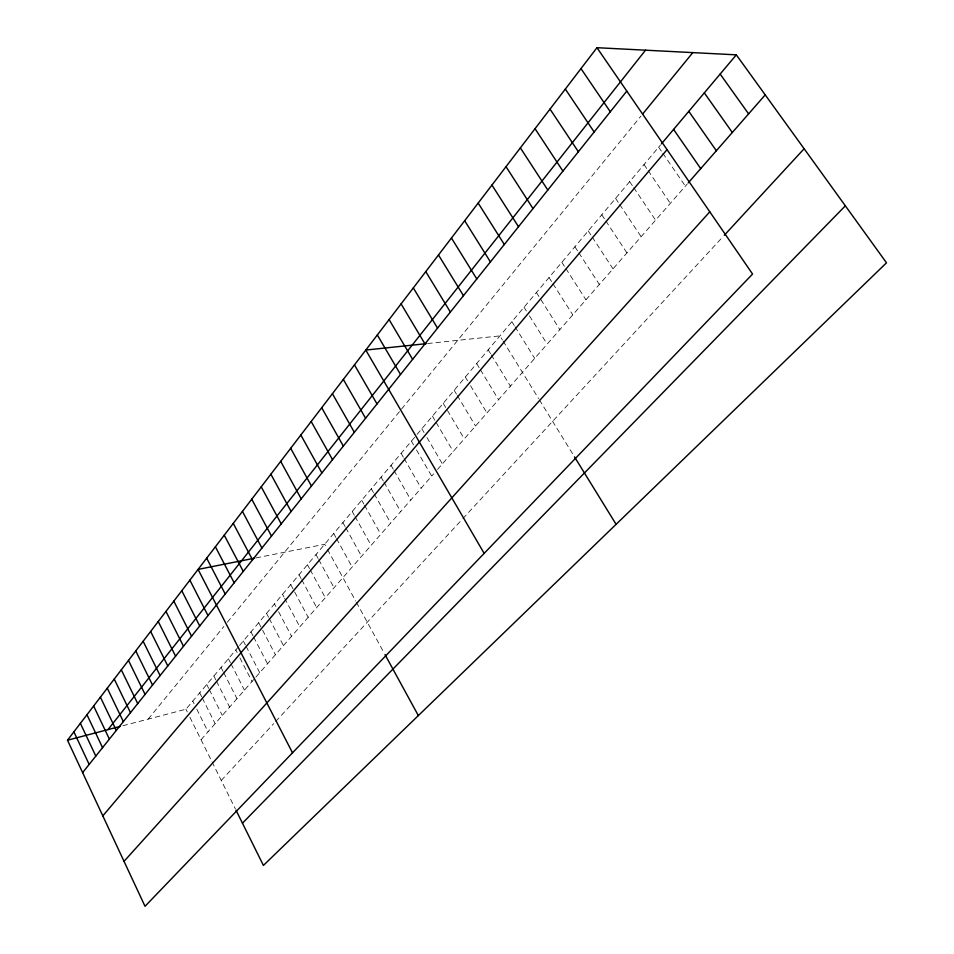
<?xml version="1.0" encoding="UTF-8"?>
<svg xmlns="http://www.w3.org/2000/svg" width="954" height="954" viewBox="0 0 954 954"><rect width="100%" height="100%" fill="white"/><g stroke="black" fill="none" stroke-linecap="round" stroke-linejoin="round"><path stroke-width="0.72" stroke-dasharray="4.77 3.58" d="M148.204 719.101L223.928 626.432M227.362 622.235L399.774 411.234M401.551 409.063L640.933 116.102M122.887 725.72L185.923 709.239L238.643 646.562M239.573 645.441L416.135 435.513M417.089 434.392L660.514 144.96M201.055 739.744L254.921 678.175M255.887 677.078L433.641 473.899M437.516 469.451L687.285 183.955M221.256 780.467L273.703 723.633M275.682 721.486L461.879 519.68M462.881 518.594L723.275 236.365M256.089 557.887L324.67 544.269L326.781 548.109M427.571 343.535L499.932 335.88L502.269 339.66M658.654 147.178L661.993 152.044M662.827 153.26L685.377 186.137M644.022 164.577L647.313 169.418M648.136 170.623L670.34 203.333M629.664 181.642L632.907 186.459M633.718 187.664L655.589 220.183M615.592 198.372L618.884 203.321M619.706 204.561L641.136 236.711M601.771 214.805L605.027 219.718M605.838 220.958L626.945 252.929M588.213 230.928L591.42 235.817M592.219 237.045L613.017 268.849M574.904 246.752L578.064 251.617M578.851 252.834L599.362 284.459M561.846 262.278L565.054 267.287M565.853 268.539L585.947 299.794M549.015 277.531L552.175 282.503M552.974 283.755L572.782 314.844M536.41 292.508L559.855 329.619M524.032 307.224L526.346 310.921M529.434 315.834L547.155 344.132M511.881 321.677L514.242 325.481M515.029 326.745L534.693 358.382M503.044 340.924L538.605 398.617M539.38 399.881L573.748 455.63M488.198 349.844L490.499 353.6M491.262 354.852L510.402 386.143M476.666 363.557L479.683 368.542M480.434 369.782L498.572 399.666M465.325 377.033L467.555 380.753M470.537 385.702L486.945 412.951M454.176 390.293L456.465 394.121M457.228 395.397L475.521 426.021M443.216 403.327L464.288 438.864M432.436 416.147L435.406 421.191M436.145 422.455L453.245 451.481M421.835 428.751L424.029 432.52M426.963 437.54L442.382 463.906M411.401 441.153L413.571 444.898M416.469 449.894L431.697 476.118M401.133 453.353L403.363 457.216M404.114 458.504L421.179 488.126M391.045 465.349L393.239 469.201M393.978 470.477L410.84 499.944M381.111 477.167L383.281 480.983M384.009 482.259L400.668 511.582M371.333 488.794L373.479 492.598M374.195 493.862L390.663 523.019M361.709 500.23L363.832 504.022M364.535 505.274L380.801 534.288M352.229 511.499L354.328 515.267M355.031 516.519L371.106 545.366M342.903 522.589L345.05 526.477M345.777 527.777L361.554 556.289M333.721 533.513L335.844 537.376M336.559 538.664L352.157 567.034M327.472 549.397L355.711 601.044M356.391 602.284L384.319 653.359M316.001 554.572L318.076 558.4M318.779 559.676L334.031 587.747M307.45 564.732L309.513 568.548M310.205 569.812L325.29 597.741M299.031 574.749L301.07 578.541M301.75 579.793L316.68 607.591M290.731 584.611L308.19 617.298M282.551 594.342L283.934 596.942M284.626 598.241L299.818 626.861M274.49 603.93L275.861 606.517M278.592 611.693L291.566 636.282M266.536 613.386L268.563 617.25M269.243 618.538L283.445 645.584M258.701 622.712L275.42 654.742M250.962 631.906L252.953 635.722M253.609 636.998L267.525 663.781M243.342 640.969L245.393 644.928M246.072 646.252L259.726 672.689M235.817 649.912L237.164 652.536M239.871 657.807L252.035 681.478M228.4 658.737L230.403 662.66M231.071 663.96L244.451 690.136M221.078 667.43L223.069 671.342M223.725 672.642L236.974 698.686M213.863 676.016L215.831 679.904M216.486 681.204L229.604 707.117M206.732 684.483L208.687 688.359M209.331 689.647L222.318 715.44M199.708 692.842L201.628 696.694M202.272 697.982L215.139 723.657M192.768 701.095L194.091 703.766M196.751 709.096L208.055 731.754M185.923 709.239L187.234 711.887M189.87 717.193L211.43 760.648M212.038 761.876L235.352 808.861"/><path stroke-width="1.43" d="M596.966 47.7L752.575 274.048L145.02 906.3L67.495 740.209L596.966 47.7L736.309 54.843L886.504 262.815L263.411 865.421L235.996 810.161M107.969 729.619L645.512 50.192M82.616 772.609L626.802 91.107M642.722 113.92L692.819 52.613M661.444 143.851L736.309 54.843M102.817 815.885L667.049 149.647M688.251 182.858L765.227 94.875M124.032 861.331L709.788 211.812M724.277 235.292L804.127 148.741M242.459 823.183L845.351 205.814M67.495 740.209L120.18 726.423M254.635 558.173L198.086 569.395L292.508 752.825M426.164 343.678L365.787 350.058L484.155 553.392M720.151 74.054L748.604 113.872M704.314 92.884L732.314 132.487M688.788 111.344L716.347 150.732M673.572 129.434L700.713 168.619M580.974 68.616L610.298 111.773M565.328 89.08L594.163 131.986M550.017 109.102L578.374 151.758M535.039 128.695L562.92 171.1M520.371 147.882L547.811 190.037M506.014 166.664L533 208.568M491.942 185.052L518.511 226.718M478.169 203.071L504.32 244.498M464.67 220.732L490.416 261.909M451.445 238.023L476.797 278.962M574.511 456.871L616.093 524.33M438.482 254.98L463.453 295.68M425.77 271.604L450.371 312.065M413.309 287.905L437.54 328.128M401.085 303.897L424.959 343.881M389.101 319.578L412.629 359.324M377.331 334.961L400.525 374.481M354.459 364.869L377.009 403.924M343.345 379.418L365.573 418.246M332.421 393.704L354.351 432.305M321.701 407.716L343.333 446.102M311.171 421.489L332.517 459.649M300.832 435.024L321.892 472.957M290.672 448.308L311.457 486.027M280.691 461.366L301.202 498.87M384.987 654.575L418.341 715.583M270.876 474.198L291.125 511.487M261.229 486.814L281.227 523.889M251.749 499.216L271.496 536.076M242.435 511.404L261.921 548.049M233.265 523.388L252.524 559.831M224.25 535.182L243.27 571.41M215.389 546.773L234.171 582.799M206.672 558.173L225.227 594.008M189.87 580.151L207.996 615.58M181.785 590.729L199.708 625.967M173.819 601.151L191.539 636.199M165.972 611.407L183.49 646.275M158.245 621.507L175.572 656.185M150.637 631.465L167.773 665.952M143.136 641.267L160.093 675.575M135.754 650.926L152.521 685.055M128.48 660.442L145.068 694.393M121.301 669.827L137.722 703.599M114.241 679.069L130.483 712.662M107.277 688.18L123.352 721.594M100.408 697.159L116.316 730.406M93.635 706.008L109.376 739.088M86.957 714.737L102.543 747.638M80.386 723.347L95.805 756.081M73.887 731.837L89.163 764.404"/></g></svg>
